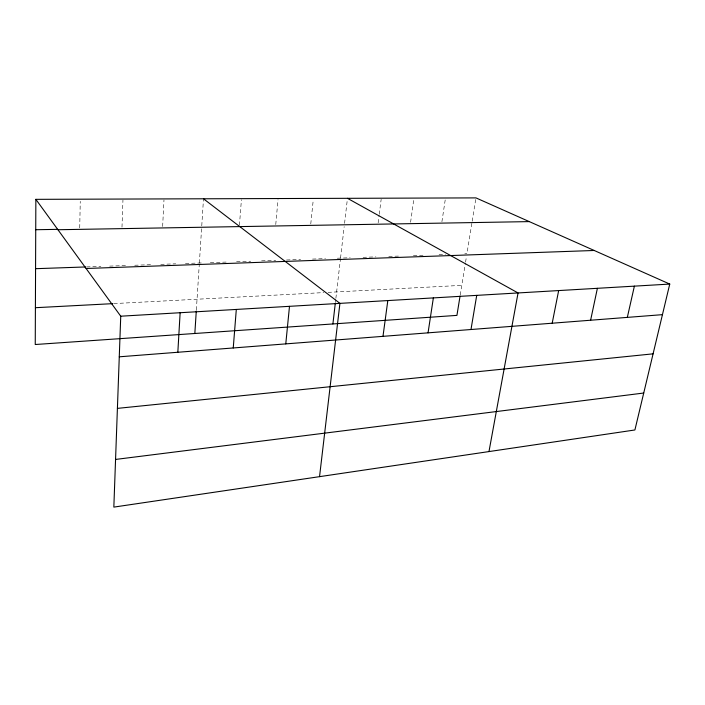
<?xml version="1.0" encoding="UTF-8"?>
<svg xmlns="http://www.w3.org/2000/svg" width="705" height="705" viewBox="0 0 705 705"><rect width="100%" height="100%" fill="white"/><g stroke="black" fill="none" stroke-linecap="round" stroke-linejoin="round"><path stroke-width="0.53" stroke-dasharray="3.52 2.64" d="M79.727 227.909L80.255 201.322M121.991 227.177L122.952 200.141M162.643 226.499L163.974 199.982M196.351 309.936L199.303 264.102M199.374 263.009L201.621 227.988M201.762 225.811L203.428 199.868M239.436 225.195L241.418 199.726M275.752 224.551L278.017 199.63M310.764 223.97L313.187 200.555M335.377 302.595L335.747 299.396M335.871 298.33L340.409 259.193M340.533 258.101L344.181 226.631M344.56 223.37L347.212 200.493M378.153 222.815L379.114 215.325M379.255 214.258L381.167 199.277M410.583 222.278L413.817 199.154M441.912 221.722L445.331 199.074M460.233 295.016L465.379 263.212M465.556 262.154L466.402 256.876M471.83 223.37L466.922 253.712L464.771 253.791M472.183 221.22L475.787 198.951M113.884 303.591L323.806 292.593M328.072 292.372L461.793 285.358M86.609 266.922L100.877 266.428M109.654 266.12L127.129 265.512M134.725 265.247L152.069 264.648M160.74 264.349L175.765 263.829M185.424 263.485L201.559 262.93M210.319 262.621L226.737 262.057M236.589 261.714L250.724 261.22M261.599 260.841L275.726 260.356M286.547 259.978L300.612 259.493M312.491 259.079L325.437 258.629M337.298 258.215L350.182 257.766M363.057 257.325L375.924 256.876M388.772 256.426L400.546 256.021M413.386 255.571L425.159 255.166M439.065 254.681L445.489 254.461"/><path stroke-width="1.06" d="M35.858 199.339L120.74 316.201L113.84 507.107L634.905 429.971L669.75 284.071L475.963 197.893L35.858 199.339L35.25 344.516L456.928 315.382L460.057 296.082M177.836 352.271L180.136 312.72M194.836 333.491L196.281 311.011M233.249 347.97L236.307 309.442M285.772 343.89L289.491 306.322M332.901 323.956L335.254 303.67M319.541 476.65L339.925 303.37L203.498 198.792M382.982 336.347L387.82 300.568M428.05 332.848L433.363 297.907M470.984 329.517L476.721 295.369M488.979 451.57L518.052 292.954L347.459 198.316M552.191 323.216L558.66 290.575M590.614 320.237L597.391 288.31M627.327 317.382L634.385 286.142M115.558 459.44L643.727 393.029M117.409 408.38L653.086 353.839M119.268 356.809L662.444 314.659M120.74 316.201L669.75 284.071M35.4 307.706L112.8 303.652M35.567 268.693L85.517 266.957M86.081 268.482L594.192 250.478M35.726 229.724L57.713 229.354M57.933 229.733L529.288 221.608"/></g></svg>
